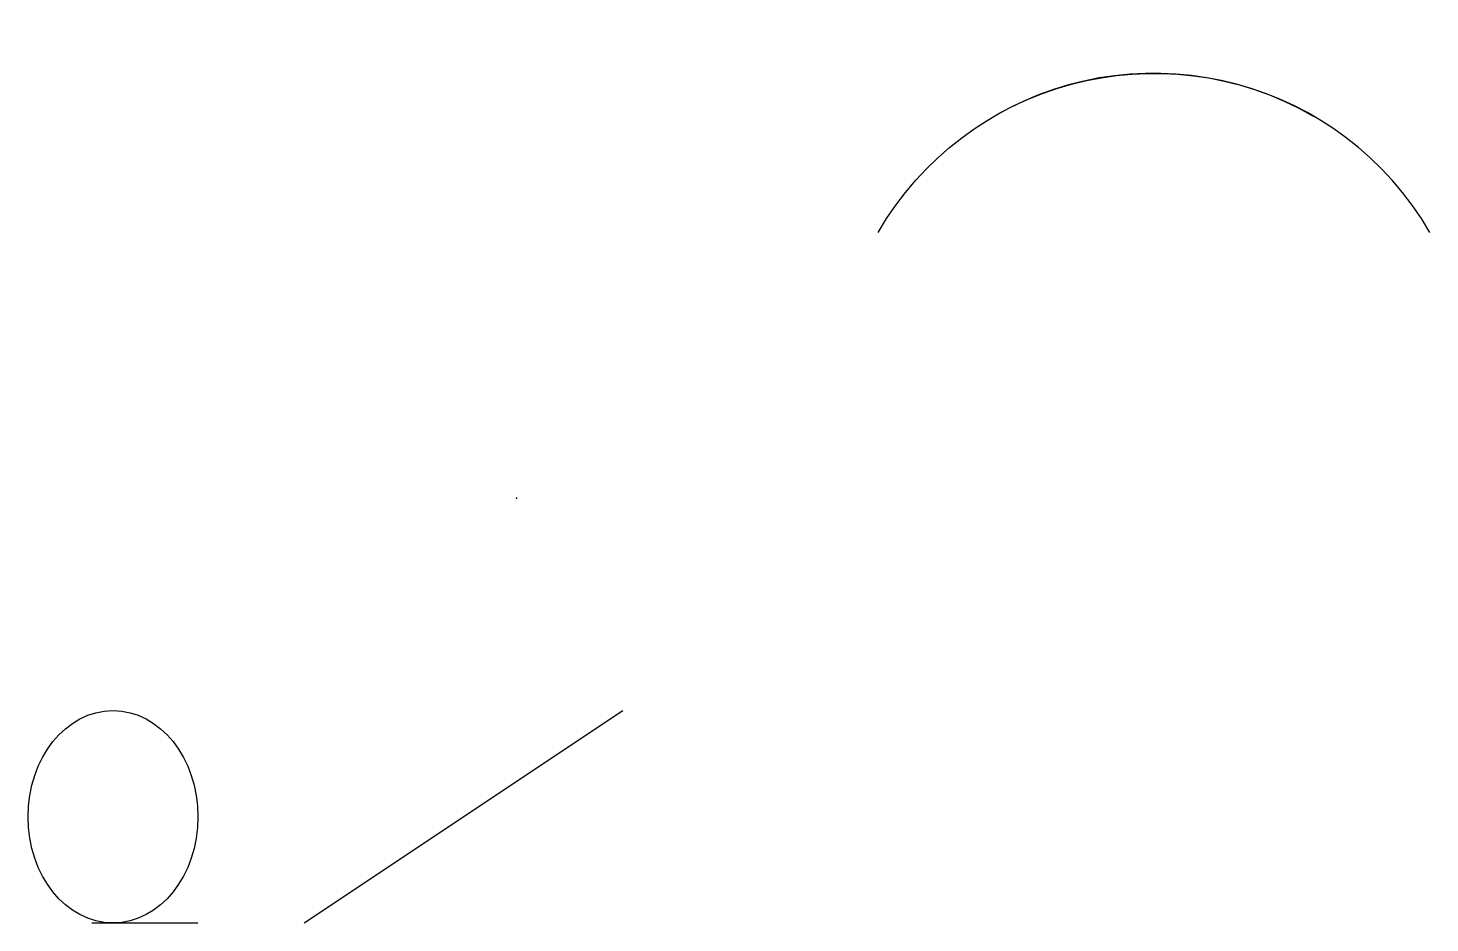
# Model space of a CAD drawing. Header units: metres. Extents: x -0.6 to 12.6, y 0 to 8.4.
import ezdxf

# ---------------------------------------------------------------- set-up
doc = ezdxf.new("R2010")
doc.units = ezdxf.units.M
for name, color, linetype in [('ARC_NEG', 7, 'Continuous'), ('CIRCLE_TILT', 7, 'Continuous'), ('LINE_NEG', 7, 'Continuous'), ('POINT_NEG', 7, 'Continuous'), ('REF', 7, 'Continuous')]:
    doc.layers.add(name, color=color, linetype=linetype)

msp = doc.modelspace()

# ---------------------------------------------------------------- linework, layer by layer
at = {"layer": 'ARC_NEG', "extrusion": (0, 0, -1)}
msp.add_arc((-10, 5), 3, 30, 120, dxfattribs=at)
at = {"layer": 'CIRCLE_TILT', "extrusion": (0.6, 0, 0.8)}
msp.add_circle((1, 2, 3), 1, dxfattribs=at)
at = {"layer": 'LINE_NEG', "extrusion": (0, 0, -1)}
msp.add_line((2, 0), (5, 2), dxfattribs=at)
at = {"layer": 'POINT_NEG', "extrusion": (0, 0, -1)}
msp.add_point((4, 4), dxfattribs=at)
at = {"layer": 'REF'}
msp.add_line((0, 0), (1, 0), dxfattribs=at)
msp.add_arc((10, 5), 3, 30, 120, dxfattribs=at)

doc.saveas('drawing.dxf')
